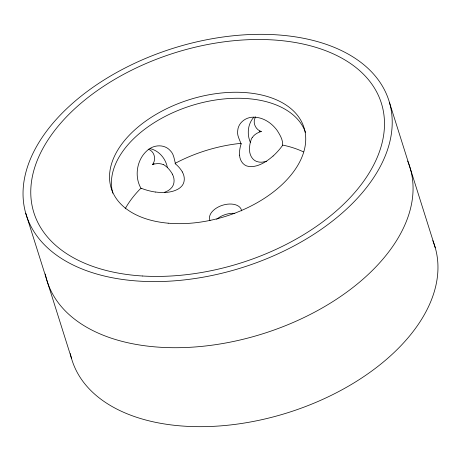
<?xml version="1.0" encoding="UTF-8"?>
<svg xmlns="http://www.w3.org/2000/svg" width="461" height="461" viewBox="0 0 461 461"><rect width="100%" height="100%" fill="white"/><g stroke="black" fill="none" stroke-linecap="round" stroke-linejoin="round"><path stroke-width="0.69" d="M266.763 161.327L262.251 162.157A12.038 7.278 -17.5 0 1 258.759 162.007C253.003 161.327 249.557 155.53 249.551 150.119A69.121 41.79 -17.5 0 1 250.323 142.299L251.343 139.078A16.694 10.09 -17.5 0 1 252.179 137.609M241.022 143.959C239.904 139.896 236.758 135.442 237.709 130.665C238.187 122.695 245.99 116.915 253.677 117.198C263.168 117.192 271.806 123.029 277.205 130.532C279.948 134.877 283.532 140.565 282.38 145.739M153.271 163.413C156.267 158.354 154.009 150.966 148.194 149.162M255.728 116.806C252.334 121.646 254.916 128.55 259.998 130.993M273.073 156.008C267.19 161.166 260.223 165.845 252.248 166.605A12.038 7.278 -17.5 0 1 248.756 166.456C243.229 165.799 239.743 160.365 239.587 155.126M164.352 192.404L167.7 190.877A12.038 7.278 -17.5 0 0 170.558 188.797C174.817 185.195 175.001 178.741 172.351 174.137M155.628 192.03C163.09 192.969 171.14 192.854 177.906 189.183A12.038 7.278 -17.5 0 0 180.764 187.108C185.195 183.357 185.161 176.626 182.297 171.953M141.562 188.451L141.066 188.261M125.173 208.798A111.141 67.197 -17.5 0 1 140.928 188.209C133.834 175.889 137.067 158.29 148.384 149.571C154.539 144.65 164.462 144.27 169.994 150.349C173.906 153.795 174.223 159.489 175.508 163.857M389.528 102.711A190.128 114.95 -17.5 0 1 143.867 281.377A190.128 114.95 -17.5 0 1 89.486 89.791A190.128 114.95 -17.5 0 1 389.528 102.711L435.276 247.793M25.724 213.207L71.472 358.289M150.136 148.621A23.736 21.5 80.6 0 1 167.378 167.487L164.542 165.194A16.389 9.906 -17.5 0 0 163.344 164.589M167.349 167.504A68.418 41.363 -17.5 0 1 172.391 174.12M153.236 163.401A9.03 6.373 -52.3 0 1 152.528 164.583A142.426 86.109 -17.5 0 1 154.13 163.649M152.533 164.514A11.951 7.226 -17.5 0 1 163.28 164.64M259.439 131.662A142.426 86.109 -17.5 0 1 261.254 131.587A9.03 6.339 19.6 0 1 259.975 131.022M252.259 137.614A11.951 7.226 -17.5 0 1 261.231 131.494M250.3 142.299A23.736 21.212 66 0 1 253.959 117.082M175.007 163.425A111.141 67.197 -17.5 0 1 241.224 143.313M282.841 145.106A111.141 67.197 -17.5 0 1 303.436 151.876M155.593 192.081A71.363 43.144 -17.5 0 1 141.7 188.44M175.457 163.891A72.233 43.668 -17.5 0 1 182.354 171.93M239.507 155.138A71.363 43.144 -17.5 0 1 241.097 143.959M282.322 145.734A72.233 43.668 -17.5 0 1 273.119 156.025M216.71 219.286A16.596 10.033 -17.5 0 1 234.868 213.357M209.986 220.485A16.596 10.033 -17.5 0 1 222.813 205.162A16.596 10.033 -17.5 0 1 241.616 210.879M407.674 161.079A190.128 114.95 -17.5 0 1 262.032 334.023A190.128 114.95 -17.5 0 1 45.287 274.001M112.812 193.205A101.045 61.094 -17.5 0 1 191.085 105.725A101.045 61.094 -17.5 0 1 305.482 132.359M432.81 240.619A190.128 114.95 -17.5 0 1 286.949 412.981A190.128 114.95 -17.5 0 1 70.314 353.599M142.708 276.012A182.17 110.139 -17.5 0 0 382.567 107.488A182.17 110.139 -17.5 0 0 97.611 90.373A182.17 110.139 -17.5 0 0 142.708 276.012M168.184 223.187A101.045 61.094 -17.5 0 0 305.142 132.238A101.045 61.094 -17.5 0 0 149.554 118.454A101.045 61.094 -17.5 0 0 168.184 223.187"/></g></svg>
